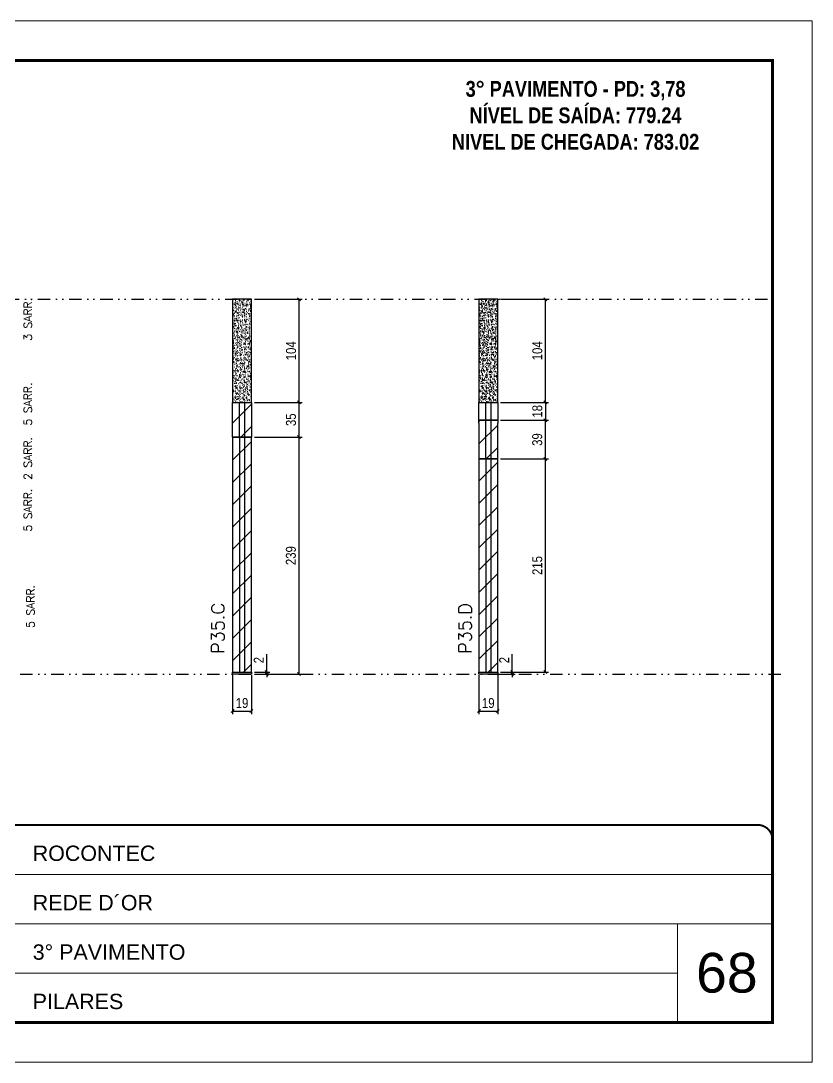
# Model space of a CAD drawing. Extents: x 2949 to 9203, y -16089 to 12527.
# Drawn here: x 8391 to 9189, y -6900 to -5850 of the extents above; entities that cross this region are included whole.
import ezdxf

# ---------------------------------------------------------------- set-up
doc = ezdxf.new("R2010")
doc.units = 0
for name, pattern in [('CONTINUO', [0]), ('DASHED', [0.75, 0.5, -0.25]), ('DIVIDE2', [0.625, 0.25, -0.125, 0, -0.125, 0, -0.125])]:
    doc.linetypes.add(name, pattern=pattern)
for name, color, linetype, lineweight in [('CARIMBO', 255, 'Continuous', 9), ('Folhas', 255, 'Continuous', 9), ('Hachura', 251, 'Continuous', 9), ('SARRAFO DE PRESSAO', 251, 'DASHED', 9), ('Texto Seção', 7, 'Continuous', 15)]:
    doc.layers.add(name, color=color, linetype=linetype, lineweight=lineweight)
for name, color, linetype in [('COTA', 241, 'Continuous'), ('NOMENCLATURA', 7, 'Continuous'), ('Nível', 160, 'Continuous'), ('Painéis', 200, 'Continuous'), ('SARR_2.2x7', 40, 'Continuous')]:
    doc.layers.add(name, color=color, linetype=linetype)
doc.styles.add('ARIAL', font='arial.ttf')
doc.styles.add('COTA TECNICA', font='techl___.ttf', dxfattribs={"height": 10})
doc.styles.add('COTA TECNICA-50', font='techl___.ttf', dxfattribs={"height": 10})
doc.styles.add('REGUA-120', font='ROMANS.shx', dxfattribs={"height": 15})
doc.styles.add('ROMANC', font='techb___.ttf', dxfattribs={"height": 2.5})
doc.styles.add('ROMANS', font='romans.shx')
doc.dimstyles.new('COTA PAINEL-50', dxfattribs={"dimtxt": 10, "dimasz": 3, "dimexe": 3, "dimexo": 3, "dimgap": 3, "dimtad": 1, "dimdec": 1, "dimzin": 12, "dimdsep": 46, "dimtxsty": 'COTA TECNICA-50', "dimblk1": 'OBLIQUE', "dimblk2": 'OBLIQUE', "dimsah": 1, "dimcen": 0.9, "dimclrd": 4, "dimclre": 4, "dimclrt": 240, "dimadec": 1, "dimazin": 3, "dimtfac": 1, "dimtdec": 1, "dimtmove": 0, "dimatfit": 3, "dimfxl": 1, "dimtolj": 1, "dimtzin": 12, "dimarcsym": 0})
doc.dimstyles.new('PAINEL', dxfattribs={"dimtxt": 10, "dimasz": 3, "dimexe": 3, "dimexo": 3, "dimgap": 3, "dimtad": 1, "dimdec": 1, "dimzin": 12, "dimdsep": 46, "dimtxsty": 'COTA TECNICA', "dimblk1": 'OBLIQUE', "dimblk2": 'OBLIQUE', "dimsah": 1, "dimcen": 0.9, "dimclrd": 4, "dimclre": 4, "dimclrt": 240, "dimadec": 1, "dimazin": 3, "dimtfac": 1, "dimtdec": 1, "dimtmove": 0, "dimatfit": 3, "dimfxl": 1, "dimtolj": 1, "dimtzin": 12, "dimarcsym": 0})
pattern_1 = [(45, (-121316.967, -34199.222), (-11.2253202, 11.2253202), [])]
pattern_2 = [(45, (-13.5, 3445.725), (-11.22532, 11.22532), [])]

# ---------------------------------------------------------------- blocks, each defined once
blk = doc.blocks.new('9999999999')
at = {"color": 30, "linetype": 'CONTINUO'}
for p, q in [((98564.6, 34379.6), (99584, 34379.6)), ((98564.6, 34329.8), (99488, 34329.8)), ((99584, 34329.8), (99488, 34329.8)), ((99488, 34329.8), (99488, 34230.2)), ((98564.6, 34280), (99488, 34280))]:
    blk.add_line(p, q, dxfattribs=at)
at = {"color": 30, "linetype": 'CONTINUO', "const_width": 2}
blk.add_lwpolyline([(99584, 34230.2), (99584, 34414.4, 0.414214), (99569, 34429.4), (98229, 34429.4, 0.414214), (98214, 34414.4), (98214, 34245.2, 0.414214), (98229, 34230.2), (99584, 34230.2)], format="xyb", dxfattribs=at)
at = {"layer": 'Folhas'}
blk.add_lwpolyline([(98139, 34190.2), (99624, 34190.2), (99624, 35240.2), (98139, 35240.2)], close=True, dxfattribs=at)
at = {"layer": 'Folhas', "color": 30, "const_width": 3}
blk.add_lwpolyline([(98214, 34230.2), (99584, 34230.2), (99584, 35200.2), (98214, 35200.2)], close=True, dxfattribs=at)
at = {"color": 7, "linetype": 'Continuous', "ltscale": 5, "style": 'ARIAL'}
for s, height, p in [('ROCONTEC', 15.48, (98837.7, 34393.1)), ('REDE D´OR', 15.48, (98837.7, 34343.3)), ('3° PAVIMENTO', 15.483, (98837.7, 34293.5)), ('PILARES', 15.48, (98837.7, 34243.7))]:
    blk.add_text(s, height=height, dxfattribs=at).set_placement(p)
blk = doc.blocks.new('_Oblique')
at = {"color": 0, "linetype": 'ByBlock', "lineweight": -2}
blk.add_line((-0.5, -0.5), (0.5, 0.5), dxfattribs=at)
blk = doc.blocks.new('*D2046')
at = {"layer": 'COTA', "color": 4, "lineweight": -2, "transparency": 16777216}
for p, q in [((8604.4, -6510.2), (8604.4, -6549.5)), ((8623.4, -6510.2), (8623.4, -6549.5)), ((8604.4, -6546.5), (8623.4, -6546.5))]:
    blk.add_line(p, q, dxfattribs=at)
at = {"layer": 'Defpoints', "color": 0, "transparency": 16777216}
for p in [(8604.4, -6507.2), (8623.4, -6507.2), (8623.4, -6546.5)]:
    blk.add_point(p, dxfattribs=at)
at = {"layer": 'COTA', "color": 4, "lineweight": -2, "transparency": 16777216, "xscale": 3, "yscale": 3, "zscale": 3, "rotation": 180}
blk.add_blockref('_Oblique', (8604.4, -6546.5), dxfattribs=at)
at = {"layer": 'COTA', "color": 4, "lineweight": -2, "transparency": 16777216, "xscale": 3, "yscale": 3, "zscale": 3}
blk.add_blockref('_Oblique', (8623.4, -6546.5), dxfattribs=at)
at = {"layer": 'COTA', "color": 240, "transparency": 16777216, "insert": (8613.9, -6538.4), "char_height": 10, "attachment_point": 5, "style": 'COTA TECNICA'}
blk.add_mtext('\\A1;19', dxfattribs=at)
blk = doc.blocks.new('*D2047')
at = {"layer": 'COTA', "color": 4, "lineweight": -2, "transparency": 16777216}
for p, q in [((8852.8, -6510.2), (8852.8, -6549.5)), ((8871.8, -6510.2), (8871.8, -6549.5)), ((8852.8, -6546.5), (8871.8, -6546.5))]:
    blk.add_line(p, q, dxfattribs=at)
at = {"layer": 'Defpoints', "color": 0, "transparency": 16777216}
for p in [(8852.8, -6507.2), (8871.8, -6507.2), (8871.8, -6546.5)]:
    blk.add_point(p, dxfattribs=at)
at = {"layer": 'COTA', "color": 4, "lineweight": -2, "transparency": 16777216, "xscale": 3, "yscale": 3, "zscale": 3, "rotation": 180}
blk.add_blockref('_Oblique', (8852.8, -6546.5), dxfattribs=at)
at = {"layer": 'COTA', "color": 4, "lineweight": -2, "transparency": 16777216, "xscale": 3, "yscale": 3, "zscale": 3}
blk.add_blockref('_Oblique', (8871.8, -6546.5), dxfattribs=at)
at = {"layer": 'COTA', "color": 240, "transparency": 16777216, "insert": (8862.3, -6538.4), "char_height": 10, "attachment_point": 5, "style": 'COTA TECNICA'}
blk.add_mtext('\\A1;19', dxfattribs=at)
blk = doc.blocks.new('*D2048')
at = {"layer": 'COTA', "color": 4, "lineweight": -2, "transparency": 16777216}
for p, q in [((8626.4, -6131.2), (8674.5, -6131.2)), ((8671.5, -6235.2), (8671.5, -6131.2)), ((8626.4, -6235.2), (8674.5, -6235.2))]:
    blk.add_line(p, q, dxfattribs=at)
at = {"layer": 'Defpoints', "color": 0, "transparency": 16777216}
for p in [(8623.4, -6131.2), (8671.5, -6131.2), (8623.4, -6235.2)]:
    blk.add_point(p, dxfattribs=at)
at = {"layer": 'COTA', "color": 4, "lineweight": -2, "transparency": 16777216, "xscale": 3, "yscale": 3, "zscale": 3}
for p, rotation in [((8671.5, -6131.2), 90), ((8671.5, -6235.2), 270)]:
    blk.add_blockref('_Oblique', p, dxfattribs=dict(at, rotation=rotation))
at = {"layer": 'COTA', "color": 240, "transparency": 16777216, "insert": (8663.4, -6183.2), "char_height": 10, "attachment_point": 5, "rotation": 90, "style": 'COTA TECNICA'}
blk.add_mtext('\\A1;104', dxfattribs=at)
blk = doc.blocks.new('*D2049')
at = {"layer": 'COTA', "color": 4, "lineweight": -2, "transparency": 16777216}
for p, q in [((8626.4, -6270.2), (8674.5, -6270.2)), ((8671.5, -6509.2), (8671.5, -6270.2)), ((8626.4, -6509.2), (8674.5, -6509.2))]:
    blk.add_line(p, q, dxfattribs=at)
at = {"layer": 'Defpoints', "color": 0, "transparency": 16777216}
for p in [(8623.4, -6270.2), (8671.5, -6270.2), (8623.4, -6509.2)]:
    blk.add_point(p, dxfattribs=at)
at = {"layer": 'COTA', "color": 4, "lineweight": -2, "transparency": 16777216, "xscale": 3, "yscale": 3, "zscale": 3}
for p, rotation in [((8671.5, -6270.2), 90), ((8671.5, -6509.2), 270)]:
    blk.add_blockref('_Oblique', p, dxfattribs=dict(at, rotation=rotation))
at = {"layer": 'COTA', "color": 240, "transparency": 16777216, "insert": (8663.2, -6389.7), "char_height": 10, "attachment_point": 5, "rotation": 90, "style": 'COTA TECNICA'}
blk.add_mtext('\\A1;239', dxfattribs=at)
blk = doc.blocks.new('*D2050')
at = {"layer": 'COTA', "color": 4, "lineweight": -2, "transparency": 16777216}
for p, q in [((8638.8, -6507.2), (8638.8, -6489.1)), ((8626.4, -6507.2), (8641.8, -6507.2)), ((8626.4, -6509.2), (8641.8, -6509.2)), ((8638.8, -6509.2), (8638.8, -6507.2)), ((8638.8, -6509.2), (8638.8, -6512.2))]:
    blk.add_line(p, q, dxfattribs=at)
at = {"layer": 'Defpoints', "color": 0, "transparency": 16777216}
for p in [(8623.4, -6507.2), (8623.4, -6509.2), (8638.8, -6507.2)]:
    blk.add_point(p, dxfattribs=at)
at = {"layer": 'COTA', "color": 4, "lineweight": -2, "transparency": 16777216, "xscale": 3, "yscale": 3, "zscale": 3}
for p, rotation in [((8638.8, -6507.2), 270), ((8638.8, -6509.2), 90)]:
    blk.add_blockref('_Oblique', p, dxfattribs=dict(at, rotation=rotation))
at = {"layer": 'COTA', "color": 240, "transparency": 16777216, "insert": (8630.8, -6495.1), "char_height": 10, "attachment_point": 5, "rotation": 90, "style": 'COTA TECNICA-50'}
blk.add_mtext('\\A1;2', dxfattribs=at)
blk = doc.blocks.new('*D2051')
at = {"layer": 'COTA', "color": 4, "linetype": 'ByBlock', "lineweight": -2, "transparency": 16777216}
for p, q in [((8874.8, -6292.2), (8922.9, -6292.2)), ((8919.9, -6507.2), (8919.9, -6292.2)), ((8874.8, -6507.2), (8922.9, -6507.2))]:
    blk.add_line(p, q, dxfattribs=at)
at = {"layer": 'Defpoints', "color": 0, "linetype": 'ByBlock', "transparency": 16777216}
for p in [(8871.8, -6292.2), (8919.9, -6292.2), (8871.8, -6507.2)]:
    blk.add_point(p, dxfattribs=at)
at = {"layer": 'COTA', "color": 4, "linetype": 'ByBlock', "lineweight": -2, "transparency": 16777216, "xscale": 3, "yscale": 3, "zscale": 3}
for p, rotation in [((8919.9, -6292.2), 90), ((8919.9, -6507.2), 270)]:
    blk.add_blockref('_Oblique', p, dxfattribs=dict(at, rotation=rotation))
at = {"layer": 'COTA', "color": 240, "linetype": 'ByBlock', "transparency": 16777216, "insert": (8911.8, -6399.7), "char_height": 10, "attachment_point": 5, "rotation": 90, "style": 'COTA TECNICA'}
blk.add_mtext('\\A1;215', dxfattribs=at)
blk = doc.blocks.new('*D2069')
at = {"layer": 'COTA', "color": 4, "linetype": 'ByBlock', "lineweight": -2, "transparency": 16777216}
for p, q in [((8886.4, -6507.2), (8886.4, -6489.1)), ((8874.8, -6507.2), (8889.4, -6507.2)), ((8874.8, -6509.2), (8889.4, -6509.2)), ((8886.4, -6509.2), (8886.4, -6507.2)), ((8886.4, -6509.2), (8886.4, -6512.2))]:
    blk.add_line(p, q, dxfattribs=at)
at = {"layer": 'Defpoints', "color": 0, "linetype": 'ByBlock', "transparency": 16777216}
for p in [(8871.8, -6507.2), (8871.8, -6509.2), (8886.4, -6507.2)]:
    blk.add_point(p, dxfattribs=at)
at = {"layer": 'COTA', "color": 4, "linetype": 'ByBlock', "lineweight": -2, "transparency": 16777216, "xscale": 3, "yscale": 3, "zscale": 3}
for p, rotation in [((8886.4, -6507.2), 270), ((8886.4, -6509.2), 90)]:
    blk.add_blockref('_Oblique', p, dxfattribs=dict(at, rotation=rotation))
at = {"layer": 'COTA', "color": 240, "linetype": 'ByBlock', "transparency": 16777216, "insert": (8878.4, -6495.1), "char_height": 10, "attachment_point": 5, "rotation": 90, "style": 'COTA TECNICA'}
blk.add_mtext('\\A1;2', dxfattribs=at)
blk = doc.blocks.new('*D2052')
at = {"layer": 'COTA', "color": 4, "lineweight": -2, "transparency": 16777216}
for p, q in [((8874.8, -6131.2), (8922.9, -6131.2)), ((8919.9, -6235.2), (8919.9, -6131.2)), ((8874.8, -6235.2), (8922.9, -6235.2))]:
    blk.add_line(p, q, dxfattribs=at)
at = {"layer": 'Defpoints', "color": 0, "transparency": 16777216}
for p in [(8871.8, -6131.2), (8919.9, -6131.2), (8871.8, -6235.2)]:
    blk.add_point(p, dxfattribs=at)
at = {"layer": 'COTA', "color": 4, "lineweight": -2, "transparency": 16777216, "xscale": 3, "yscale": 3, "zscale": 3}
for p, rotation in [((8919.9, -6131.2), 90), ((8919.9, -6235.2), 270)]:
    blk.add_blockref('_Oblique', p, dxfattribs=dict(at, rotation=rotation))
at = {"layer": 'COTA', "color": 240, "transparency": 16777216, "insert": (8911.8, -6183.2), "char_height": 10, "attachment_point": 5, "rotation": 90, "style": 'COTA TECNICA'}
blk.add_mtext('\\A1;104', dxfattribs=at)
blk = doc.blocks.new('*D2053')
at = {"layer": 'COTA', "color": 4, "lineweight": -2, "transparency": 16777216}
for p, q in [((8626.4, -6235.2), (8674.5, -6235.2)), ((8671.5, -6270.2), (8671.5, -6235.2)), ((8626.4, -6270.2), (8674.5, -6270.2))]:
    blk.add_line(p, q, dxfattribs=at)
at = {"layer": 'Defpoints', "color": 0, "transparency": 16777216}
for p in [(8623.4, -6235.2), (8671.5, -6235.2), (8623.4, -6270.2)]:
    blk.add_point(p, dxfattribs=at)
at = {"layer": 'COTA', "color": 4, "lineweight": -2, "transparency": 16777216, "xscale": 3, "yscale": 3, "zscale": 3}
for p, rotation in [((8671.5, -6235.2), 90), ((8671.5, -6270.2), 270)]:
    blk.add_blockref('_Oblique', p, dxfattribs=dict(at, rotation=rotation))
at = {"layer": 'COTA', "color": 240, "transparency": 16777216, "insert": (8663.3, -6252.7), "char_height": 10, "attachment_point": 5, "rotation": 90, "style": 'COTA TECNICA'}
blk.add_mtext('\\A1;35', dxfattribs=at)
blk = doc.blocks.new('*D2054')
at = {"layer": 'COTA', "color": 4, "lineweight": -2, "transparency": 16777216}
for p, q in [((8874.8, -6253.2), (8922.9, -6253.2)), ((8919.9, -6292.2), (8919.9, -6253.2)), ((8874.8, -6292.2), (8922.9, -6292.2))]:
    blk.add_line(p, q, dxfattribs=at)
at = {"layer": 'Defpoints', "color": 0, "transparency": 16777216}
for p in [(8871.8, -6253.2), (8919.9, -6253.2), (8871.8, -6292.2)]:
    blk.add_point(p, dxfattribs=at)
at = {"layer": 'COTA', "color": 4, "lineweight": -2, "transparency": 16777216, "xscale": 3, "yscale": 3, "zscale": 3}
for p, rotation in [((8919.9, -6253.2), 90), ((8919.9, -6292.2), 270)]:
    blk.add_blockref('_Oblique', p, dxfattribs=dict(at, rotation=rotation))
at = {"layer": 'COTA', "color": 240, "transparency": 16777216, "insert": (8911.7, -6272.7), "char_height": 10, "attachment_point": 5, "rotation": 90, "style": 'COTA TECNICA'}
blk.add_mtext('\\A1;39', dxfattribs=at)
blk = doc.blocks.new('*D2869')
at = {"layer": 'COTA', "color": 4, "lineweight": -2, "transparency": 16777216}
for p, q in [((8874.8, -6235.2), (8922.9, -6235.2)), ((8919.9, -6235.2), (8919.9, -6253.2)), ((8874.8, -6253.2), (8922.9, -6253.2))]:
    blk.add_line(p, q, dxfattribs=at)
at = {"layer": 'Defpoints', "color": 0, "transparency": 16777216}
for p in [(8871.8, -6235.2), (8871.8, -6253.2), (8919.9, -6253.2)]:
    blk.add_point(p, dxfattribs=at)
at = {"layer": 'COTA', "color": 4, "lineweight": -2, "transparency": 16777216, "xscale": 3, "yscale": 3, "zscale": 3}
for p, rotation in [((8919.9, -6235.2), 90), ((8919.9, -6253.2), 270)]:
    blk.add_blockref('_Oblique', p, dxfattribs=dict(at, rotation=rotation))
at = {"layer": 'COTA', "color": 240, "transparency": 16777216, "insert": (8911.8, -6244.2), "char_height": 10, "attachment_point": 5, "rotation": 90, "style": 'COTA TECNICA-50'}
blk.add_mtext('\\A1;18', dxfattribs=at)

msp = doc.modelspace()

# ---------------------------------------------------------------- hatches: boundary and pattern name
at = {"layer": 'COTA', "linetype": 'ByBlock'}
h = msp.add_hatch(dxfattribs=at)
h.set_pattern_fill('AR-CONC', color=256, scale=0.03)
h.set_pattern_definition([(50, (-123309.9085, -34198.2216), (5.46554007, -0.47817257), [0.5715, -6.2865]), (355, (-123309.9085, -34198.2216), (-1.05730264, 5.73170536), [0.4572, -5.02921753]), (100.4514447, (-123309.453, -34198.2614), (4.40823741, 5.25353256), [0.48570026, -5.34270734]), (46.1842, (-123309.9085, -34196.6976), (8.13237123, -1.26126984), [0.85725, -9.42975]), (96.6355576, (-123309.231, -34196.803), (7.122124, 7.42278374), [0.7285507, -8.01406824]), (351.184151, (-123309.9085, -34196.698), (7.122124, 7.42278374), [0.685799, -7.54379196]), (21, (-123309.1465, -34197.0786), (4.54843174, -3.06795595), [0.5715, -6.2865]), (326, (-123309.1465, -34197.0786), (1.85406085, 5.52563898), [0.4572, -5.0292]), (71.451445, (-123308.7675, -34197.334), (6.40249258, 2.45768307), [0.48570026, -5.34269813]), (37.5, (-123309.9085, -34198.2216), (0.092658098, 2.536651166), [0, -4.96824, 0, -5.1054, 0, -5.04825]), (7.5, (-123309.9085, -34198.2216), (2.004589875, 3.005417245), [0, -2.91084, 0, -4.85394, 0, -1.92405]), (327.5, (-123311.6078, -34198.2216), (4.067717855, -0.17186232), [0, -1.905, 0, -5.9436, 0, -7.8867]), (317.5, (-123312.3698, -34198.2216), (4.44387544, 0.76279473), [0, -2.4765, 0, -3.94716, 0, -5.6007])])
h.paths.add_polyline_path([(8604.37, -6235.18), (8623.37, -6235.18), (8623.37, -6131.18), (8604.37, -6131.18)])
h = msp.add_hatch(dxfattribs=at)
h.set_pattern_fill('AR-CONC', color=256, scale=0.03)
h.set_pattern_definition([(50, (-123061.462, -34198.2216), (5.46554007, -0.47817257), [0.5715, -6.2865]), (355, (-123061.462, -34198.2216), (-1.05730264, 5.73170536), [0.4572, -5.02921753]), (100.4514447, (-123061.0066, -34198.2614), (4.40823741, 5.25353256), [0.48570026, -5.34270734]), (46.1842, (-123061.462, -34196.6976), (8.13237123, -1.26126984), [0.85725, -9.42975]), (96.6355576, (-123060.784, -34196.803), (7.122124, 7.42278374), [0.7285507, -8.01406824]), (351.184151, (-123061.462, -34196.698), (7.122124, 7.42278374), [0.685799, -7.54379196]), (21, (-123060.7, -34197.0786), (4.54843174, -3.06795595), [0.5715, -6.2865]), (326, (-123060.7, -34197.0786), (1.85406085, 5.52563898), [0.4572, -5.0292]), (71.451445, (-123060.321, -34197.334), (6.40249258, 2.45768307), [0.48570026, -5.34269813]), (37.5, (-123061.462, -34198.2216), (0.092658098, 2.536651166), [0, -4.96824, 0, -5.1054, 0, -5.04825]), (7.5, (-123061.462, -34198.2216), (2.004589875, 3.005417245), [0, -2.91084, 0, -4.85394, 0, -1.92405]), (327.5, (-123063.1613, -34198.2216), (4.067717855, -0.17186232), [0, -1.905, 0, -5.9436, 0, -7.8867]), (317.5, (-123063.9233, -34198.2216), (4.44387544, 0.76279473), [0, -2.4765, 0, -3.94716, 0, -5.6007])])
h.paths.add_polyline_path([(8852.81, -6235.18), (8871.81, -6235.18), (8871.81, -6131.18), (8852.81, -6131.18)])
at = {"layer": 'Hachura', "linetype": 'ByBlock'}
h = msp.add_hatch(dxfattribs=at)
h.set_pattern_fill('ANSI31', color=256, scale=5)
h.set_pattern_definition(pattern_2)
h.paths.add_polyline_path([(8623.37, -6235.18), (8604.37, -6235.18), (8604.37, -6270.18), (8623.37, -6270.18)])
h = msp.add_hatch(dxfattribs=at)
h.set_pattern_fill('ANSI31', color=256, scale=5)
h.set_pattern_definition(pattern_2)
h.paths.add_polyline_path([(8871.81, -6256.18), (8871.81, -6253.18), (8852.81, -6253.18), (8852.81, -6256.18), (8852.81, -6292.18), (8871.81, -6292.18)])
h = msp.add_hatch(dxfattribs=at)
h.set_pattern_fill('ANSI31', color=256, scale=5)
h.set_pattern_definition(pattern_1)
h.paths.add_polyline_path([(8623.37, -6270.18), (8604.37, -6270.18), (8604.37, -6507.18), (8623.37, -6507.18)])
h = msp.add_hatch(dxfattribs=at)
h.set_pattern_fill('ANSI31', color=256, scale=5)
h.set_pattern_definition(pattern_1)
h.paths.add_polyline_path([(8871.81, -6292.18), (8852.81, -6292.18), (8852.81, -6507.18), (8871.81, -6507.18)])

# ---------------------------------------------------------------- linework, layer by layer
at = {"layer": 'COTA', "linetype": 'ByBlock'}
for points in [[(8604.37, -6235.18), (8623.37, -6235.18), (8623.37, -6131.18), (8604.37, -6131.18)], [(8852.81, -6235.18), (8871.81, -6235.18), (8871.81, -6131.18), (8852.81, -6131.18)]]:
    msp.add_lwpolyline(points, close=True, dxfattribs=at)
at = {"layer": 'Nível', "color": 4, "linetype": 'DIVIDE2', "ltscale": 50}
for p, q in [((7779.03, -6131.18), (9149.03, -6131.18)), ((7792.53, -6509.18), (9162.53, -6509.18))]:
    msp.add_line(p, q, dxfattribs=at)
at = {"layer": 'Painéis'}
for p, q in [((8604.37, -6235.18), (8623.37, -6235.18)), ((8604.37, -6270.18), (8604.37, -6235.18)), ((8623.37, -6235.18), (8623.37, -6270.18)), ((8852.81, -6235.18), (8871.81, -6235.18)), ((8852.81, -6253.18), (8852.81, -6235.18)), ((8871.81, -6235.18), (8871.81, -6253.18)), ((8852.81, -6253.18), (8871.81, -6253.18)), ((8852.81, -6256.18), (8852.81, -6253.18)), ((8871.81, -6253.18), (8852.81, -6253.18)), ((8852.81, -6256.18), (8852.81, -6507.18)), ((8871.81, -6253.18), (8871.81, -6256.18)), ((8871.81, -6507.18), (8871.81, -6256.18)), ((8623.37, -6270.18), (8604.37, -6270.18)), ((8852.81, -6292.18), (8871.81, -6292.18)), ((8871.81, -6292.18), (8852.81, -6292.18)), ((8852.81, -6507.18), (8871.81, -6507.18)), ((8852.81, -6507.18), (8871.81, -6507.18)), ((8852.81, -6509.18), (8852.81, -6507.18)), ((8871.81, -6509.18), (8852.81, -6509.18)), ((8871.81, -6507.18), (8871.81, -6509.18))]:
    msp.add_line(p, q, dxfattribs=at)
for points in [[(8604.37, -6507.18), (8623.37, -6507.18), (8623.37, -6270.18), (8604.37, -6270.18)], [(8604.37, -6270.18), (8623.37, -6270.18), (8623.37, -6270.18), (8604.37, -6270.18)], [(8604.37, -6507.18), (8623.37, -6507.18), (8623.37, -6509.18), (8604.37, -6509.18)]]:
    msp.add_lwpolyline(points, close=True, dxfattribs=at)
at = {"layer": 'SARR_2.2x7'}
for p, q in [((8611.37, -6270.18), (8611.37, -6235.18)), ((8616.37, -6235.18), (8616.37, -6270.18)), ((8859.81, -6253.18), (8859.81, -6235.18)), ((8864.81, -6235.18), (8864.81, -6253.18)), ((8859.81, -6292.18), (8859.81, -6253.18)), ((8864.81, -6253.18), (8864.81, -6292.18)), ((8611.37, -6270.18), (8611.37, -6507.18)), ((8616.37, -6270.18), (8616.37, -6507.18)), ((8859.81, -6292.18), (8859.81, -6507.18)), ((8864.81, -6292.18), (8864.81, -6507.18))]:
    msp.add_line(p, q, dxfattribs=at)

# ---------------------------------------------------------------- block references
at = {"layer": 'SARRAFO DE PRESSAO', "color": 6, "linetype": 'ByBlock'}
msp.add_blockref('9999999999', (-90434.94, -41090.67), dxfattribs=at)

# ---------------------------------------------------------------- texts
at = {"layer": 'CARIMBO', "style": 'ARIAL'}
msp.add_text('68', height=40, dxfattribs=at).set_placement((9071.89, -6830.32))
at = {"layer": 'NOMENCLATURA', "color": 2, "insert": (8950.36, -5884.41), "char_height": 16, "attachment_point": 2, "style": 'ROMANC'}
msp.add_mtext_dynamic_manual_height_columns('\\P3° PAVIMENTO - PD: 3,78\\PNÍVEL DE SAÍDA: 779.24\\PNIVEL DE CHEGADA: 783.02', width=300.2766, gutter_width=1, heights=[0], dxfattribs=at)
at = {"layer": 'Texto Seção', "linetype": 'Continuous', "style": 'ROMANS'}
for s, p in [('3 SARR.', (8401.86, -6173.07)), ('5 SARR.', (8401.86, -6258.46)), ('2 SARR.', (8401.86, -6313.39)), ('5 SARR.', (8401.86, -6365.47)), ('5 SARR.', (8404.57, -6462.56))]:
    msp.add_text(s, height=8, rotation=90, dxfattribs=at).set_placement(p)
at = {"layer": 'Texto Seção', "char_height": 13, "width": 285.3299, "attachment_point": 7, "rotation": 90, "style": 'REGUA-120'}
for s, insert in [('P35.C', (8596.04, -6488.72)), ('P35.D', (8845.48, -6488.72))]:
    msp.add_mtext(s, dxfattribs=dict(at, insert=insert))

# ---------------------------------------------------------------- dimensions: what is measured, and where the dimension line sits
at = {"layer": 'COTA'}
for base, p1, p2, picture, middle in [((8671.5, -6131.18), (8623.37, -6235.18), (8623.37, -6131.18), '*D2048', (8663.39, -6183.18)), ((8919.94, -6131.18), (8871.81, -6235.18), (8871.81, -6131.18), '*D2052', (8911.84, -6183.18)), ((8671.5, -6270.18), (8623.37, -6509.18), (8623.37, -6270.18), '*D2049', (8663.25, -6389.68))]:
    dim = msp.add_linear_dim(base=base, p1=p1, p2=p2, angle=90, dimstyle='PAINEL', override={"dimarcsym": 2}, dxfattribs=at)
    dim.commit()
    dim.dimension.update_dxf_attribs({"geometry": picture, "text_midpoint": middle})
for base, p1, p2, dimstyle, picture, middle in [((8671.5, -6235.18), (8623.37, -6270.18), (8623.37, -6235.18), 'PAINEL', '*D2053', (8663.28, -6252.68)), ((8919.94, -6253.18), (8871.81, -6235.18), (8871.81, -6253.18), 'COTA PAINEL-50', '*D2869', (8911.85, -6244.18)), ((8919.94, -6253.18), (8871.81, -6292.18), (8871.81, -6253.18), 'PAINEL', '*D2054', (8911.69, -6272.68))]:
    dim = msp.add_linear_dim(base=base, p1=p1, p2=p2, angle=90, dimstyle=dimstyle, dxfattribs=at)
    dim.commit()
    dim.dimension.update_dxf_attribs({"geometry": picture, "text_midpoint": middle})
at = {"layer": 'COTA', "linetype": 'ByBlock'}
for base, p1, p2, picture, middle in [((8919.94, -6292.18), (8871.81, -6507.18), (8871.81, -6292.18), '*D2051', (8911.83, -6399.68)), ((8886.35, -6507.18), (8871.81, -6509.18), (8871.81, -6507.18), '*D2069', (8878.35, -6495.13))]:
    dim = msp.add_linear_dim(base=base, p1=p1, p2=p2, angle=90, dimstyle='PAINEL', dxfattribs=at)
    dim.commit()
    dim.dimension.update_dxf_attribs({"geometry": picture, "text_midpoint": middle})
at = {"layer": 'COTA'}
dim = msp.add_linear_dim(base=(8638.76, -6507.18), p1=(8623.37, -6509.18), p2=(8623.37, -6507.18), angle=90, dimstyle='COTA PAINEL-50', dxfattribs=at)
dim.commit()
dim.dimension.update_dxf_attribs({"geometry": '*D2050', "text_midpoint": (8638.76, -6495.13), "dimtype": 160})
for base, p1, p2, picture, middle in [((8623.37, -6546.53), (8604.37, -6507.18), (8623.37, -6507.18), '*D2046', (8613.87, -6538.44)), ((8871.81, -6546.53), (8852.81, -6507.18), (8871.81, -6507.18), '*D2047', (8862.31, -6538.44))]:
    dim = msp.add_linear_dim(base=base, p1=p1, p2=p2, dimstyle='PAINEL', override={"dimarcsym": 2}, dxfattribs=at)
    dim.commit()
    dim.dimension.update_dxf_attribs({"geometry": picture, "text_midpoint": middle})

doc.saveas('drawing.dxf')
